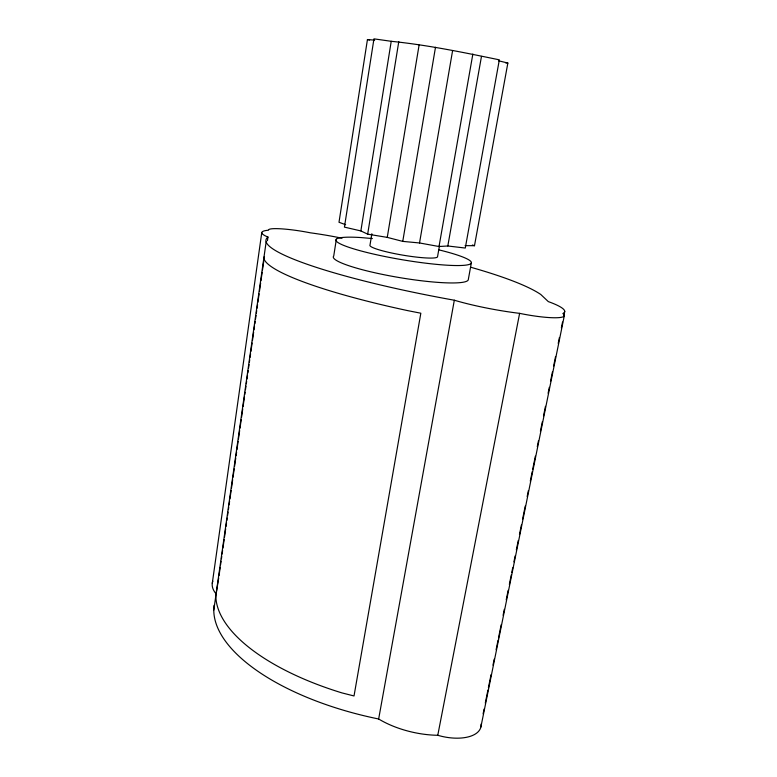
<?xml version="1.0" encoding="UTF-8"?>
<svg xmlns="http://www.w3.org/2000/svg" width="777" height="777" viewBox="0 0 777 777"><rect width="100%" height="100%" fill="white"/><g stroke="black" fill="none" stroke-linecap="round" stroke-linejoin="round"><path stroke-width="1.17" d="M212.276 583.333L261.771 232.566M213.792 610.1L266.152 241.861M218.696 577.991L215.831 595.813A186.868 80.284 11.1 0 0 341.948 692.899L354.021 695.959L420.833 313.218L407.653 310.615A199.922 29.312 10 0 1 263.811 258.333L264.403 256.672L264.054 259.071M219.036 575.592L220.231 567.2M220.571 564.801L221.076 561.198M221.426 558.809L221.766 556.41M222.105 554.011L222.61 550.417M222.96 548.018L224.145 539.626M224.495 537.228L225.68 528.836M226.029 526.437L226.534 522.834M226.874 520.435L227.224 518.045M227.564 515.646L228.069 512.043M228.409 509.644L228.759 507.255M229.098 504.856L229.603 501.252M229.943 498.863L231.138 490.462M231.488 488.073L232.673 479.671M233.022 477.282L234.207 468.881M234.557 466.491L235.752 458.1M236.091 455.701L236.596 452.097M236.936 449.698L238.131 441.307M238.471 438.908L239.666 430.516M240.015 428.117L241.2 419.726M241.55 417.327L242.735 408.935M243.084 406.546L244.444 396.95M244.784 394.551L245.124 392.152M245.464 389.753L245.979 386.159M246.319 383.76L246.659 381.361M246.999 378.962L247.513 375.369M247.853 372.97L248.193 370.571M248.533 368.172L249.048 364.578M249.388 362.179L249.728 359.78M250.077 357.381L250.582 353.788M250.922 351.389L252.117 342.997M252.457 340.598L253.652 332.206M253.992 329.807L254.506 326.214M254.846 323.815L255.186 321.416M255.526 319.017L256.041 315.423M256.381 313.024L256.721 310.625M257.061 308.226L257.575 304.633M257.915 302.234L259.11 293.842M259.45 291.443L260.645 283.051M260.985 280.652L262.179 272.261M262.519 269.862L263.714 261.47M267.453 240.676L267.968 237.072A59.246 7.527 9.1 0 1 268.541 230.196A31.799 3.943 9 0 1 310.266 232.799A59.246 7.527 9.1 0 1 342.016 238.218M336.354 239.18L333.741 255.983A68.463 9.46 9.6 0 0 396.882 277.136A68.463 9.46 9.6 0 0 468.327 279.419L471.396 262.616M374.621 40.151L367.443 39.54L338.995 222.261L345.639 224.718M360.858 230.924L391.229 41.298C427.603 45.008 463.548 52.447 499.339 59.839L465.277 248.048L447.814 245.988L439.015 246.523L419.531 242.968L402.758 241.385L387.257 237.383L367.667 234.159L360.858 230.924L344.425 227.117L373.96 38.85L391.229 41.298M367.667 234.159L398.786 41.628M371.843 233.741L370.017 245.017A34.305 4.235 9.6 0 0 401.835 254.973A34.305 4.235 9.6 0 0 437.538 256.74L439.52 245.464M387.257 237.383L419.085 45.105M402.758 241.385L435.499 47.251M419.531 242.968L452.583 50.709M439.015 246.523L472.863 54.021M447.814 245.988L481.478 56.4M481.089 724.067A36.228 18.153 13.5 0 1 437.772 735.285A64.472 31.77 12.5 0 1 378.652 718.987L454.322 300.223A200.563 26.632 10 0 1 267.968 237.072M465.073 245.639L474.485 245.707L507.857 63.044L498.504 60.771M437.772 735.285L519.619 313.354A39.374 6.002 10.6 0 0 562.859 313.539A69.959 10.46 10.3 0 0 548.319 301.612L540.763 294.473A222.805 32.838 9.1 0 0 471.095 267.346M483.119 713.81L484.081 709.061M485.285 703.127L487.927 690.063M488.412 687.694L491.054 674.63M492.987 665.141L494.191 659.197M496.114 649.698L498.038 640.209M498.523 637.83L501.165 624.776M503.098 615.277L504.302 609.343M506.225 599.844L508.148 590.345M509.353 584.411L511.276 574.912M511.761 572.532L512.723 567.783M513.927 561.849L515.132 555.914M516.336 549.98L518.259 540.481M519.463 534.547L521.386 525.048M522.591 519.114L525.242 506.05M527.165 496.552L528.37 490.617M530.293 481.118L532.226 471.62M532.701 469.25L535.353 456.186M537.276 446.688L538.48 440.753M540.403 431.254L542.336 421.756M543.531 415.821L545.464 406.322M548.106 393.269L549.31 387.334M550.514 381.4L552.437 371.901M553.642 365.957L555.574 356.468M558.216 343.405L559.421 337.471M561.353 327.972L562.548 322.037M563.752 316.103L564.724 311.354M480.866 727.058L564.296 315.773M372.368 238.549L360.499 237.529A68.687 8.498 9.6 0 0 356.507 249.699A68.687 8.498 9.6 0 0 457.187 265.549A68.687 8.498 9.6 0 0 439.034 249.903M505.604 62.82L507.857 63.044M367.443 39.54L369.629 40.045M472.397 245.008L474.485 245.707M216.142 593.919A55.245 23.417 7.6 0 1 212.83 581.167M378.652 718.987A186.315 82.284 11.1 0 1 214.093 605.244M519.619 313.354A69.959 10.46 10.3 0 1 454.322 300.223"/></g></svg>
